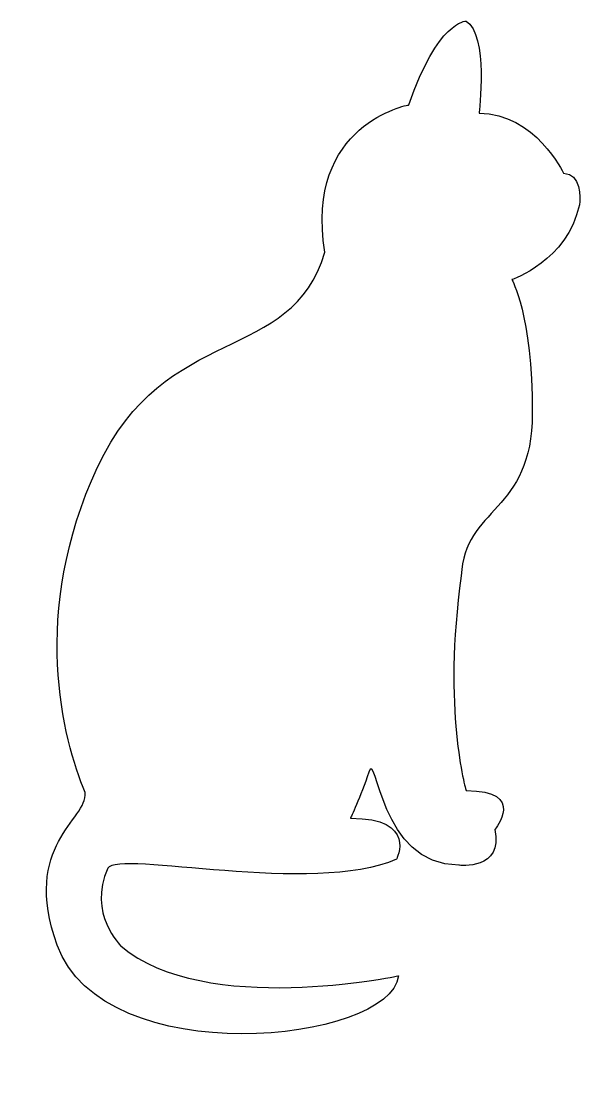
# Model space of a CAD drawing. Header units: centimetres. Extents: x -3.9 to 3.5, y -7.2 to 6.7.
import ezdxf

# ---------------------------------------------------------------- set-up
doc = ezdxf.new("R2010")
doc.units = ezdxf.units.CM
doc.header["$MEASUREMENT"] = 0
doc.layers.add('Layer 1', color=7, linetype='Continuous')

msp = doc.modelspace()

# ---------------------------------------------------------------- linework, layer by layer
at = {"layer": 'Layer 1'}
msp.add_open_spline([(2.01714, 6.68437), (2.01714, 6.68437), (1.63892, 6.68437), (1.26064, 5.57669), (1.26064, 5.57669), (1.26064, 5.57669), (-0.11697, 5.33356), (0.15299, 3.63155), (0.15299, 3.63155), (-0.27915, 2.14589), (-1.95405, 2.71313), (-2.84564, 0.79508), (-2.84564, 0.79508), (-3.73723, -1.12299), (-3.30485, -2.79786), (-3.00783, -3.50025), (-3.00783, -3.50025), (-2.97341, -3.86508), (-3.85439, -4.18182), (-3.37798, -5.51264), (-3.37798, -5.51264), (-2.77354, -7.20097), (1.01725, -6.81391), (1.12531, -5.91798), (1.12531, -5.91798), (1.12531, -5.91798), (-1.4321, -6.4627), (-2.53523, -5.52632), (-2.53523, -5.52632), (-2.53523, -5.52632), (-2.98103, -5.09415), (-2.71081, -4.49987), (-2.71081, -4.49987), (-2.57571, -4.25674), (0.00421, -4.86444), (1.09821, -4.37843), (1.09821, -4.37843), (1.09821, -4.37843), (1.38182, -3.83826), (0.49049, -3.83826), (0.49049, -3.83826), (0.49049, -3.83826), (0.62556, -3.5546), (0.73362, -3.23054), (0.73362, -3.23054), (0.84162, -2.90643), (0.86869, -4.45961), (1.92223, -4.45961), (1.92223, -4.45961), (1.92223, -4.45961), (2.51656, -4.52721), (2.39512, -3.98677), (2.39512, -3.98677), (2.39512, -3.98677), (2.82724, -3.47343), (2.01685, -3.47343), (2.01685, -3.47343), (2.01685, -3.47343), (1.70163, -2.40192), (1.95385, -0.63696), (1.95385, -0.63696), (1.98975, 0.26352), (2.89024, 0.19142), (2.89024, 1.5063), (2.89024, 1.5063), (2.89024, 2.82118), (2.62002, 3.27128), (2.62002, 3.27128), (2.62002, 3.27128), (2.62002, 3.27128), (3.35501, 3.51872), (3.51137, 4.25725), (3.51137, 4.25725), (3.53137, 4.3516), (3.53235, 4.6714), (3.30415, 4.67598), (3.30415, 4.67598), (3.30415, 4.67598), (2.92593, 5.46841), (2.18763, 5.46841), (2.18763, 5.46841), (2.1882, 5.46892), (2.31443, 6.51334), (2.01714, 6.68437)], degree=3, knots=[0, 0, 0, 0, 0.04545455, 0.04545455, 0.04545455, 0.04545455, 0.09090909, 0.09090909, 0.09090909, 0.09090909, 0.13636364, 0.13636364, 0.13636364, 0.13636364, 0.18181818, 0.18181818, 0.18181818, 0.18181818, 0.22727273, 0.22727273, 0.22727273, 0.22727273, 0.27272727, 0.27272727, 0.27272727, 0.27272727, 0.31818182, 0.31818182, 0.31818182, 0.31818182, 0.36363636, 0.36363636, 0.36363636, 0.36363636, 0.40909091, 0.40909091, 0.40909091, 0.40909091, 0.45454545, 0.45454545, 0.45454545, 0.45454545, 0.5, 0.5, 0.5, 0.5, 0.54545455, 0.54545455, 0.54545455, 0.54545455, 0.59090909, 0.59090909, 0.59090909, 0.59090909, 0.63636364, 0.63636364, 0.63636364, 0.63636364, 0.68181818, 0.68181818, 0.68181818, 0.68181818, 0.72727273, 0.72727273, 0.72727273, 0.72727273, 0.77272727, 0.77272727, 0.77272727, 0.77272727, 0.81818182, 0.81818182, 0.81818182, 0.81818182, 0.86363636, 0.86363636, 0.86363636, 0.86363636, 0.90909091, 0.90909091, 0.90909091, 0.90909091, 1, 1, 1, 1], dxfattribs=at)

doc.saveas('drawing.dxf')
